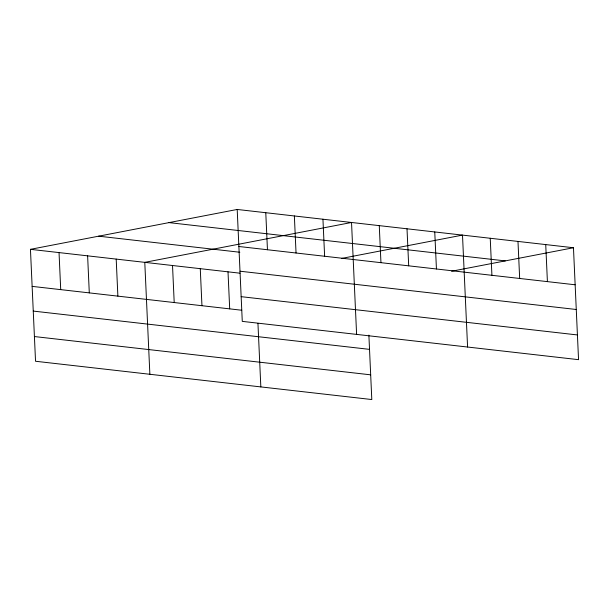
<?xml version="1.0" encoding="UTF-8"?>
<svg xmlns="http://www.w3.org/2000/svg" width="609" height="609" viewBox="0 0 609 609"><rect width="100%" height="100%" fill="white"/><g stroke="black" fill="none" stroke-linecap="round" stroke-linejoin="round"><path stroke-width="0.91" d="M368.879 335.117L371.802 399.542L35.535 361.259L30.45 249.332L237.198 209.458L573.465 247.741L578.55 359.668L242.275 321.377L237.198 209.458M341.55 258.437L462.497 235.104L467.583 347.031M451.596 271.249L573.465 247.741M168.967 222.612L505.242 260.903M238.88 246.493L575.147 284.784M98.673 236.178L239.824 252.248M239.999 271.211L576.274 309.494M30.45 249.332L240.03 273.197M241.156 296.667L577.431 334.95M32.132 286.375L241.712 310.232M33.251 311.085L369.526 349.368M34.409 336.549L370.683 374.832M545.725 244.582L547.407 281.624M517.985 241.423L519.667 278.465M490.237 238.264L491.92 275.306M434.757 231.945L436.44 268.988M407.01 228.786L408.692 265.828M379.27 225.634L380.952 262.669M356.608 334.394L351.53 222.475L144.782 262.35L149.867 374.276M322.945 219.217L324.627 256.26M294.36 215.967L296.043 253.001M265.775 212.708L267.458 249.751M257.95 323.432L260.835 386.913M228.01 271.827L229.692 308.87M200.27 268.668L201.952 305.71M172.522 265.509L174.204 302.551M116.197 259.099L117.88 296.134M87.62 255.841L89.295 292.883M59.035 252.59L60.717 289.625"/></g></svg>
